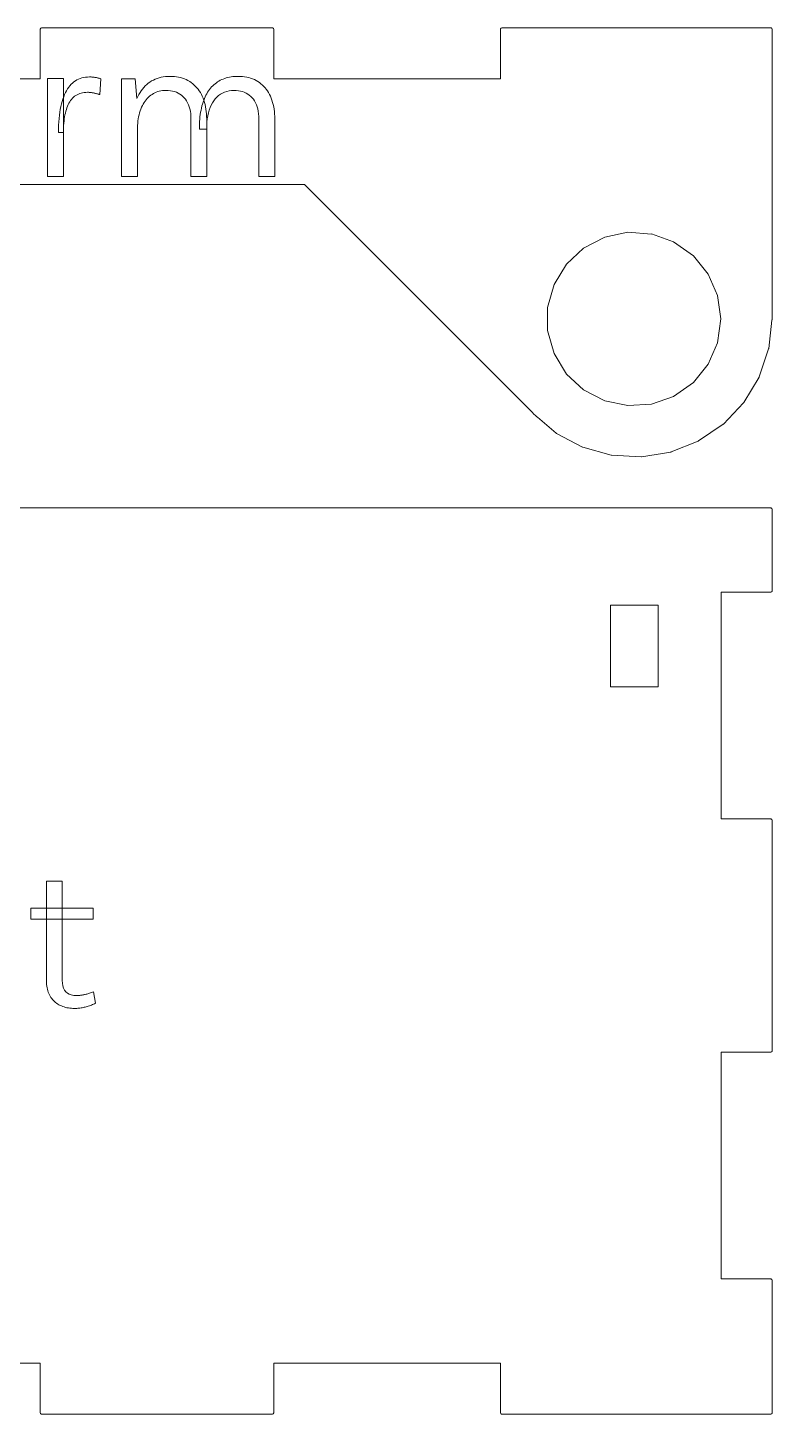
# Model space of a CAD drawing. Extents: x 3 to 302, y 3 to 302.
# Drawn here: x 58.5 to 102.2, y 207.4 to 288.8 of the extents above; entities that cross this region are included whole.
import ezdxf

# ---------------------------------------------------------------- set-up
doc = ezdxf.new("R2010")
doc.units = 0
doc.layers.get('0').update_dxf_attribs({"lineweight": 0})

msp = doc.modelspace()

# ---------------------------------------------------------------- linework, layer by layer
for p, q in [((59.26, 288.73), (59.25, 288.71)), ((59.25, 288.71), (59.25, 285.79)), ((59.27, 288.74), (59.26, 288.73)), ((59.28, 288.76), (59.27, 288.74)), ((59.29, 288.77), (59.28, 288.76)), ((59.33, 288.79), (59.29, 288.77)), ((72.87, 288.79), (59.33, 288.79)), ((72.89, 288.78), (72.87, 288.79)), ((72.9, 288.77), (72.89, 288.78)), ((72.92, 288.76), (72.9, 288.77)), ((72.93, 288.75), (72.92, 288.76)), ((72.95, 288.71), (72.93, 288.75)), ((72.95, 285.79), (72.95, 288.71)), ((86.26, 288.73), (86.25, 288.71)), ((86.25, 288.71), (86.25, 285.79)), ((86.27, 288.74), (86.26, 288.73)), ((86.28, 288.76), (86.27, 288.74)), ((86.29, 288.77), (86.28, 288.76)), ((86.33, 288.79), (86.29, 288.77)), ((102.12, 288.79), (86.33, 288.79)), ((102.14, 288.78), (102.12, 288.79)), ((102.15, 288.77), (102.14, 288.78)), ((102.17, 288.76), (102.15, 288.77)), ((102.18, 288.75), (102.17, 288.76)), ((102.2, 288.71), (102.18, 288.75)), ((102.2, 271.67), (102.2, 288.71)), ((59.25, 285.79), (45.95, 285.79)), ((59.674, 280.056), (59.674, 285.804)), ((59.674, 285.804), (60.61, 285.804)), ((60.61, 285.804), (60.61, 280.056)), ((61.316, 285.672), (61.406, 285.725)), ((61.406, 285.725), (61.499, 285.771)), ((61.499, 285.771), (61.596, 285.811)), ((61.596, 285.811), (61.697, 285.843)), ((61.697, 285.843), (61.801, 285.868)), ((61.801, 285.868), (61.908, 285.886)), ((61.908, 285.886), (62.019, 285.896)), ((62.019, 285.896), (62.134, 285.9)), ((62.134, 285.9), (62.134, 285.9)), ((62.134, 285.9), (62.172, 285.9)), ((62.172, 285.9), (62.209, 285.899)), ((62.209, 285.899), (62.246, 285.898)), ((62.246, 285.898), (62.282, 285.896)), ((62.282, 285.896), (62.318, 285.893)), ((62.318, 285.893), (62.353, 285.89)), ((62.353, 285.89), (62.387, 285.887)), ((62.387, 285.887), (62.42, 285.883)), ((62.42, 285.883), (62.453, 285.878)), ((62.453, 285.878), (62.485, 285.873)), ((62.485, 285.873), (62.517, 285.867)), ((62.517, 285.867), (62.549, 285.861)), ((62.549, 285.861), (62.581, 285.854)), ((62.581, 285.854), (62.613, 285.847)), ((62.613, 285.847), (62.645, 285.839)), ((62.645, 285.839), (62.677, 285.831)), ((62.677, 285.831), (62.709, 285.822)), ((62.709, 285.822), (62.741, 285.813)), ((62.741, 285.813), (62.774, 285.803)), ((62.806, 285.792), (62.746, 284.868)), ((62.774, 285.803), (62.806, 285.792)), ((62.806, 285.792), (62.806, 285.792)), ((64.012, 280.056), (64.012, 285.792)), ((64.012, 285.792), (64.816, 285.792)), ((64.816, 285.792), (64.924, 284.64)), ((65.783, 285.664), (65.886, 285.721)), ((65.886, 285.721), (65.994, 285.771)), ((65.994, 285.771), (66.105, 285.815)), ((66.105, 285.815), (66.221, 285.852)), ((66.221, 285.852), (66.34, 285.882)), ((66.34, 285.882), (66.463, 285.906)), ((66.463, 285.906), (66.59, 285.923)), ((66.59, 285.923), (66.721, 285.933)), ((66.721, 285.933), (66.856, 285.936)), ((66.856, 285.936), (66.856, 285.936)), ((66.856, 285.936), (66.99, 285.933)), ((66.99, 285.933), (67.119, 285.924)), ((67.119, 285.924), (67.245, 285.909)), ((67.245, 285.909), (67.367, 285.888)), ((67.367, 285.888), (67.485, 285.86)), ((67.485, 285.86), (67.599, 285.827)), ((67.599, 285.827), (67.71, 285.788)), ((67.71, 285.788), (67.816, 285.742)), ((67.816, 285.742), (67.918, 285.691)), ((67.918, 285.691), (68.017, 285.633)), ((69.735, 285.659), (69.815, 285.704)), ((69.815, 285.704), (69.898, 285.744)), ((69.898, 285.744), (69.983, 285.78)), ((69.983, 285.78), (70.071, 285.813)), ((70.071, 285.813), (70.16, 285.842)), ((70.16, 285.842), (70.252, 285.867)), ((70.252, 285.867), (70.347, 285.888)), ((70.347, 285.888), (70.443, 285.905)), ((70.443, 285.905), (70.542, 285.919)), ((70.542, 285.919), (70.643, 285.928)), ((70.643, 285.928), (70.746, 285.934)), ((70.746, 285.934), (70.852, 285.936)), ((70.852, 285.936), (70.852, 285.936)), ((70.852, 285.936), (70.986, 285.933)), ((70.986, 285.933), (71.115, 285.924)), ((71.115, 285.924), (71.241, 285.909)), ((71.241, 285.909), (71.363, 285.888)), ((71.363, 285.888), (71.481, 285.86)), ((71.481, 285.86), (71.595, 285.827)), ((71.595, 285.827), (71.706, 285.788)), ((71.706, 285.788), (71.812, 285.742)), ((71.812, 285.742), (71.914, 285.691)), ((71.914, 285.691), (72.013, 285.633)), ((86.25, 285.79), (72.95, 285.79)), ((60.676, 284.864), (60.731, 284.983)), ((60.731, 284.983), (60.791, 285.095)), ((60.791, 285.095), (60.854, 285.199)), ((60.854, 285.199), (60.922, 285.296)), ((60.922, 285.296), (60.993, 285.386)), ((60.993, 285.386), (61.068, 285.468)), ((61.068, 285.468), (61.147, 285.543)), ((61.147, 285.543), (61.23, 285.611)), ((61.23, 285.611), (61.316, 285.672)), ((61.485, 284.895), (61.409, 284.857)), ((61.566, 284.927), (61.485, 284.895)), ((61.65, 284.953), (61.566, 284.927)), ((61.738, 284.974), (61.65, 284.953)), ((61.83, 284.988), (61.738, 284.974)), ((61.926, 284.997), (61.83, 284.988)), ((62.026, 285), (61.926, 284.997)), ((62.058, 285), (62.026, 285)), ((62.026, 285), (62.026, 285)), ((62.09, 284.998), (62.058, 285)), ((62.123, 284.996), (62.09, 284.998)), ((62.158, 284.994), (62.123, 284.996)), ((62.193, 284.99), (62.158, 284.994)), ((62.228, 284.986), (62.193, 284.99)), ((62.265, 284.981), (62.228, 284.986)), ((62.302, 284.975), (62.265, 284.981)), ((62.341, 284.968), (62.302, 284.975)), ((62.38, 284.961), (62.341, 284.968)), ((62.419, 284.953), (62.38, 284.961)), ((62.458, 284.945), (62.419, 284.953)), ((62.496, 284.936), (62.458, 284.945)), ((62.534, 284.927), (62.496, 284.936)), ((62.571, 284.918), (62.534, 284.927)), ((62.607, 284.909), (62.571, 284.918)), ((62.643, 284.899), (62.607, 284.909)), ((62.678, 284.889), (62.643, 284.899)), ((62.712, 284.879), (62.678, 284.889)), ((62.746, 284.868), (62.712, 284.879)), ((64.98, 284.762), (65.041, 284.878)), ((65.041, 284.878), (65.106, 284.988)), ((65.106, 284.988), (65.175, 285.093)), ((65.175, 285.093), (65.249, 285.192)), ((65.249, 285.192), (65.327, 285.285)), ((65.327, 285.285), (65.409, 285.372)), ((65.409, 285.372), (65.496, 285.454)), ((65.496, 285.454), (65.587, 285.53)), ((65.587, 285.53), (65.683, 285.6)), ((65.683, 285.6), (65.783, 285.664)), ((65.811, 284.88), (65.734, 284.826)), ((65.891, 284.928), (65.811, 284.88)), ((65.973, 284.97), (65.891, 284.928)), ((66.058, 285.006), (65.973, 284.97)), ((66.147, 285.038), (66.058, 285.006)), ((66.237, 285.063), (66.147, 285.038)), ((66.331, 285.083), (66.237, 285.063)), ((66.427, 285.097), (66.331, 285.083)), ((66.526, 285.105), (66.427, 285.097)), ((66.628, 285.108), (66.526, 285.105)), ((66.761, 285.104), (66.628, 285.108)), ((66.628, 285.108), (66.628, 285.108)), ((66.888, 285.091), (66.761, 285.104)), ((67.009, 285.069), (66.888, 285.091)), ((67.125, 285.039), (67.009, 285.069)), ((67.235, 285.001), (67.125, 285.039)), ((67.339, 284.954), (67.235, 285.001)), ((67.438, 284.898), (67.339, 284.954)), ((67.53, 284.833), (67.438, 284.898)), ((68.017, 285.633), (68.111, 285.57)), ((68.111, 285.57), (68.201, 285.501)), ((68.201, 285.501), (68.287, 285.428)), ((68.287, 285.428), (68.367, 285.349)), ((68.367, 285.349), (68.444, 285.265)), ((68.444, 285.265), (68.516, 285.175)), ((68.516, 285.175), (68.583, 285.081)), ((68.583, 285.081), (68.646, 284.981)), ((68.646, 284.981), (68.704, 284.876)), ((68.704, 284.876), (68.758, 284.766)), ((68.971, 284.824), (69.02, 284.915)), ((69.02, 284.915), (69.072, 285.002)), ((69.072, 285.002), (69.127, 285.086)), ((69.127, 285.086), (69.184, 285.165)), ((69.184, 285.165), (69.244, 285.24)), ((69.244, 285.24), (69.307, 285.312)), ((69.307, 285.312), (69.372, 285.38)), ((69.372, 285.38), (69.439, 285.443)), ((69.439, 285.443), (69.51, 285.503)), ((69.51, 285.503), (69.582, 285.559)), ((69.582, 285.559), (69.657, 285.611)), ((69.657, 285.611), (69.735, 285.659)), ((69.82, 284.891), (69.711, 284.813)), ((69.936, 284.957), (69.82, 284.891)), ((70.059, 285.012), (69.936, 284.957)), ((70.189, 285.054), (70.059, 285.012)), ((70.327, 285.084), (70.189, 285.054)), ((70.472, 285.102), (70.327, 285.084)), ((70.624, 285.108), (70.472, 285.102)), ((70.754, 285.104), (70.624, 285.108)), ((70.624, 285.108), (70.624, 285.108)), ((70.879, 285.091), (70.754, 285.104)), ((70.999, 285.069), (70.879, 285.091)), ((71.113, 285.039), (70.999, 285.069)), ((71.222, 285.001), (71.113, 285.039)), ((71.325, 284.954), (71.222, 285.001)), ((71.423, 284.898), (71.325, 284.954)), ((71.515, 284.833), (71.423, 284.898)), ((72.013, 285.633), (72.107, 285.57)), ((72.107, 285.57), (72.197, 285.501)), ((72.197, 285.501), (72.283, 285.428)), ((72.283, 285.428), (72.363, 285.349)), ((72.363, 285.349), (72.44, 285.265)), ((72.44, 285.265), (72.512, 285.175)), ((72.512, 285.175), (72.579, 285.081)), ((72.579, 285.081), (72.642, 284.981)), ((72.642, 284.981), (72.7, 284.876)), ((72.7, 284.876), (72.754, 284.766)), ((60.425, 283.996), (60.456, 284.159)), ((60.456, 284.159), (60.492, 284.315)), ((60.492, 284.315), (60.532, 284.463)), ((60.532, 284.463), (60.576, 284.604)), ((60.576, 284.604), (60.624, 284.738)), ((60.624, 284.738), (60.676, 284.864)), ((60.814, 284.092), (60.781, 283.993)), ((60.851, 284.185), (60.814, 284.092)), ((60.891, 284.274), (60.851, 284.185)), ((60.935, 284.359), (60.891, 284.274)), ((60.982, 284.438), (60.935, 284.359)), ((61.032, 284.513), (60.982, 284.438)), ((61.086, 284.583), (61.032, 284.513)), ((61.143, 284.648), (61.086, 284.583)), ((61.204, 284.709), (61.143, 284.648)), ((61.268, 284.764), (61.204, 284.709)), ((61.337, 284.814), (61.268, 284.764)), ((61.409, 284.857), (61.337, 284.814)), ((64.924, 284.64), (64.98, 284.762)), ((65.195, 284.122), (65.152, 284.019)), ((65.241, 284.219), (65.195, 284.122)), ((65.29, 284.312), (65.241, 284.219)), ((65.343, 284.4), (65.29, 284.312)), ((65.4, 284.483), (65.343, 284.4)), ((65.459, 284.562), (65.4, 284.483)), ((65.523, 284.635), (65.459, 284.562)), ((65.59, 284.703), (65.523, 284.635)), ((65.66, 284.767), (65.59, 284.703)), ((65.734, 284.826), (65.66, 284.767)), ((67.618, 284.761), (67.53, 284.833)), ((67.699, 284.679), (67.618, 284.761)), ((67.774, 284.589), (67.699, 284.679)), ((67.84, 284.492), (67.774, 284.589)), ((67.899, 284.386), (67.84, 284.492)), ((67.951, 284.273), (67.899, 284.386)), ((67.994, 284.152), (67.951, 284.273)), ((68.029, 284.023), (67.994, 284.152)), ((68.682, 283.956), (68.708, 284.078)), ((68.708, 284.078), (68.737, 284.196)), ((68.737, 284.196), (68.769, 284.31)), ((68.758, 284.766), (68.807, 284.651)), ((68.769, 284.31), (68.804, 284.421)), ((68.804, 284.421), (68.841, 284.528)), ((68.807, 284.651), (68.851, 284.532)), ((68.841, 284.528), (68.882, 284.63)), ((68.851, 284.532), (68.89, 284.409)), ((68.882, 284.63), (68.925, 284.729)), ((68.89, 284.409), (68.923, 284.281)), ((68.923, 284.281), (68.952, 284.15)), ((68.925, 284.729), (68.971, 284.824)), ((68.952, 284.15), (68.975, 284.014)), ((69.219, 284.102), (69.165, 283.949)), ((69.281, 284.245), (69.219, 284.102)), ((69.351, 284.38), (69.281, 284.245)), ((69.43, 284.505), (69.351, 284.38)), ((69.516, 284.62), (69.43, 284.505)), ((69.61, 284.722), (69.516, 284.62)), ((69.711, 284.813), (69.61, 284.722)), ((71.602, 284.761), (71.515, 284.833)), ((71.683, 284.679), (71.602, 284.761)), ((71.758, 284.589), (71.683, 284.679)), ((71.824, 284.492), (71.758, 284.589)), ((71.883, 284.386), (71.824, 284.492)), ((71.935, 284.273), (71.883, 284.386)), ((71.978, 284.152), (71.935, 284.273)), ((72.013, 284.023), (71.978, 284.152)), ((72.754, 284.766), (72.803, 284.651)), ((72.803, 284.651), (72.847, 284.532)), ((72.847, 284.532), (72.886, 284.409)), ((72.886, 284.409), (72.919, 284.281)), ((72.919, 284.281), (72.948, 284.15)), ((72.948, 284.15), (72.971, 284.014)), ((60.33, 283.07), (60.341, 283.27)), ((60.341, 283.27), (60.356, 283.463)), ((60.356, 283.463), (60.375, 283.648)), ((60.375, 283.648), (60.398, 283.826)), ((60.398, 283.826), (60.425, 283.996)), ((60.645, 283.316), (60.633, 283.189)), ((60.661, 283.438), (60.645, 283.316)), ((60.679, 283.556), (60.661, 283.438)), ((60.7, 283.671), (60.679, 283.556)), ((60.724, 283.783), (60.7, 283.671)), ((60.751, 283.89), (60.724, 283.783)), ((60.781, 283.993), (60.751, 283.89)), ((64.981, 283.317), (64.966, 283.186)), ((64.999, 283.444), (64.981, 283.317)), ((65.021, 283.567), (64.999, 283.444)), ((65.048, 283.686), (65.021, 283.567)), ((65.079, 283.801), (65.048, 283.686)), ((65.113, 283.912), (65.079, 283.801)), ((65.152, 284.019), (65.113, 283.912)), ((68.057, 283.886), (68.029, 284.023)), ((68.076, 283.741), (68.057, 283.886)), ((68.088, 283.588), (68.076, 283.741)), ((68.092, 283.428), (68.088, 283.588)), ((68.092, 280.056), (68.092, 283.428)), ((68.59, 283.142), (68.598, 283.287)), ((68.598, 283.287), (68.608, 283.428)), ((68.608, 283.428), (68.622, 283.566)), ((68.622, 283.566), (68.639, 283.7)), ((68.639, 283.7), (68.659, 283.83)), ((68.659, 283.83), (68.682, 283.956)), ((68.975, 284.014), (68.993, 283.874)), ((68.993, 283.874), (69.006, 283.729)), ((69.006, 283.729), (69.013, 283.581)), ((69.013, 283.581), (69.016, 283.428)), ((69.016, 283.428), (69.016, 283.428)), ((69.016, 283.428), (69.016, 280.056)), ((69.033, 283.246), (69.02, 283.048)), ((69.053, 283.436), (69.033, 283.246)), ((69.082, 283.616), (69.053, 283.436)), ((69.12, 283.787), (69.082, 283.616)), ((69.165, 283.949), (69.12, 283.787)), ((72.041, 283.886), (72.013, 284.023)), ((72.06, 283.741), (72.041, 283.886)), ((72.072, 283.588), (72.06, 283.741)), ((72.076, 283.428), (72.072, 283.588)), ((72.076, 280.056), (72.076, 283.428)), ((72.971, 284.014), (72.989, 283.874)), ((72.989, 283.874), (73.002, 283.729)), ((73.002, 283.729), (73.009, 283.581)), ((73.009, 283.581), (73.012, 283.428)), ((73.012, 283.428), (73.012, 283.428)), ((73.012, 283.428), (73.012, 280.056)), ((60.322, 282.648), (60.324, 282.863)), ((60.61, 282.648), (60.322, 282.648)), ((60.324, 282.863), (60.33, 283.07)), ((60.611, 282.789), (60.61, 282.648)), ((60.61, 282.648), (60.61, 282.648)), ((60.61, 282.648), (60.61, 282.648)), ((60.616, 282.926), (60.611, 282.789)), ((60.623, 283.06), (60.616, 282.926)), ((60.633, 283.189), (60.623, 283.06)), ((64.95, 282.911), (64.948, 282.768)), ((64.948, 282.768), (64.948, 282.768)), ((64.948, 282.768), (64.948, 280.056)), ((64.956, 283.05), (64.95, 282.911)), ((64.966, 283.186), (64.956, 283.05)), ((68.584, 282.84), (68.586, 282.993)), ((69.016, 282.84), (68.584, 282.84)), ((68.586, 282.993), (68.59, 283.142)), ((69.02, 283.048), (69.016, 282.84)), ((69.016, 282.84), (69.016, 282.84)), ((60.61, 280.056), (59.674, 280.056)), ((60.61, 280.056), (60.61, 280.056)), ((64.948, 280.056), (64.012, 280.056)), ((64.948, 280.056), (64.948, 280.056)), ((69.016, 280.056), (68.092, 280.056)), ((73.012, 280.056), (72.076, 280.056)), ((73.012, 280.056), (73.012, 280.056)), ((3.08, 279.59), (74.75, 279.59)), ((74.75, 279.59), (88.14, 266.2)), ((93.73, 276.78), (92.37, 276.5)), ((95.12, 276.68), (93.73, 276.78)), ((92.37, 276.5), (91.13, 275.85)), ((96.41, 276.23), (95.12, 276.69)), ((95.12, 276.69), (95.12, 276.68)), ((97.57, 275.41), (96.41, 276.23)), ((91.13, 275.85), (90.12, 274.92)), ((98.44, 274.33), (97.57, 275.41)), ((90.12, 274.92), (89.4, 273.71)), ((98.98, 273.07), (98.44, 274.33)), ((89.4, 273.71), (89.02, 272.37)), ((99.18, 271.7), (98.98, 273.07)), ((89.02, 272.37), (89.02, 271.01)), ((98.98, 270.3), (99.18, 271.7)), ((101.99, 269.96), (102.17, 271.62)), ((102.17, 271.62), (102.18, 271.64)), ((102.18, 271.64), (102.19, 271.65)), ((102.19, 271.65), (102.2, 271.67)), ((89.02, 271.01), (89.4, 269.67)), ((98.44, 269.05), (98.98, 270.3)), ((89.4, 269.67), (90.13, 268.46)), ((101.43, 268.3), (101.98, 269.94)), ((101.98, 269.94), (101.99, 269.96)), ((97.57, 267.97), (98.44, 269.05)), ((90.13, 268.46), (91.13, 267.53)), ((96.41, 267.15), (97.57, 267.97)), ((100.54, 266.8), (101.43, 268.28)), ((101.43, 268.28), (101.43, 268.3)), ((91.13, 267.53), (92.37, 266.89)), ((95.12, 266.7), (96.41, 267.15)), ((88.14, 266.2), (88.19, 266.13)), ((92.37, 266.89), (93.73, 266.61)), ((93.73, 266.61), (95.12, 266.7)), ((99.33, 265.52), (100.52, 266.78)), ((100.52, 266.78), (100.53, 266.8)), ((100.53, 266.8), (100.54, 266.8)), ((88.19, 266.13), (88.2, 266.12)), ((88.2, 266.12), (88.32, 266.01)), ((88.32, 266.01), (88.38, 265.95)), ((88.38, 265.95), (88.42, 265.93)), ((88.42, 265.93), (89.53, 264.99)), ((97.88, 264.54), (99.32, 265.51)), ((99.32, 265.51), (99.33, 265.52)), ((89.53, 264.99), (89.54, 264.98)), ((89.54, 264.98), (91.07, 264.17)), ((96.26, 263.89), (97.86, 264.53)), ((97.86, 264.53), (97.87, 264.54)), ((97.87, 264.54), (97.88, 264.54)), ((91.07, 264.17), (91.09, 264.16)), ((91.09, 264.16), (92.75, 263.7)), ((94.53, 263.6), (96.24, 263.88)), ((96.24, 263.88), (96.26, 263.89)), ((92.75, 263.7), (92.77, 263.7)), ((92.77, 263.7), (94.5, 263.6)), ((94.5, 263.6), (94.53, 263.6)), ((102.12, 260.6), (3.08, 260.6)), ((102.14, 260.59), (102.12, 260.6)), ((102.15, 260.58), (102.14, 260.59)), ((102.17, 260.57), (102.15, 260.58)), ((102.18, 260.56), (102.17, 260.57)), ((102.2, 260.52), (102.18, 260.56)), ((102.2, 255.73), (102.2, 260.52)), ((99.2, 242.35), (99.2, 255.65)), ((99.2, 255.65), (102.12, 255.65)), ((102.12, 255.65), (102.16, 255.67)), ((102.16, 255.67), (102.17, 255.68)), ((102.17, 255.68), (102.18, 255.7)), ((102.18, 255.7), (102.19, 255.71)), ((102.19, 255.71), (102.2, 255.73)), ((95.5, 254.9), (92.7, 254.9)), ((92.7, 254.9), (92.7, 250.1)), ((95.5, 250.1), (95.5, 254.9)), ((92.7, 250.1), (95.5, 250.1)), ((102.12, 242.35), (99.2, 242.35)), ((102.14, 242.34), (102.12, 242.35)), ((102.15, 242.33), (102.14, 242.34)), ((102.17, 242.32), (102.15, 242.33)), ((102.18, 242.31), (102.17, 242.32)), ((102.2, 242.27), (102.18, 242.31)), ((102.2, 228.73), (102.2, 242.27)), ((59.617, 232.842), (59.617, 238.698)), ((59.617, 238.698), (60.541, 238.698)), ((60.541, 238.698), (60.541, 232.866)), ((58.693, 236.454), (58.693, 237.102)), ((58.693, 237.102), (62.353, 237.102)), ((62.353, 237.102), (62.353, 236.454)), ((62.353, 236.454), (58.693, 236.454)), ((62.353, 236.454), (62.353, 236.454)), ((59.619, 232.736), (59.617, 232.842)), ((59.617, 232.842), (59.617, 232.842)), ((60.541, 232.866), (60.549, 232.697)), ((59.626, 232.633), (59.619, 232.736)), ((59.636, 232.534), (59.626, 232.633)), ((59.652, 232.439), (59.636, 232.534)), ((59.671, 232.347), (59.652, 232.439)), ((59.695, 232.259), (59.671, 232.347)), ((59.723, 232.174), (59.695, 232.259)), ((59.755, 232.093), (59.723, 232.174)), ((59.792, 232.016), (59.755, 232.093)), ((59.833, 231.942), (59.792, 232.016)), ((60.549, 232.697), (60.574, 232.546)), ((60.574, 232.546), (60.616, 232.413)), ((60.616, 232.413), (60.673, 232.298)), ((60.673, 232.298), (60.748, 232.2)), ((60.748, 232.2), (60.839, 232.12)), ((60.839, 232.12), (60.947, 232.058)), ((60.947, 232.058), (61.071, 232.014)), ((61.071, 232.014), (61.212, 231.987)), ((61.212, 231.987), (61.369, 231.978)), ((61.369, 231.978), (61.418, 231.979)), ((61.369, 231.978), (61.369, 231.978)), ((61.418, 231.979), (61.467, 231.98)), ((61.467, 231.98), (61.515, 231.983)), ((61.515, 231.983), (61.563, 231.987)), ((61.563, 231.987), (61.611, 231.992)), ((61.611, 231.992), (61.659, 231.997)), ((61.659, 231.997), (61.706, 232.004)), ((61.706, 232.004), (61.753, 232.013)), ((61.753, 232.013), (61.8, 232.022)), ((61.8, 232.022), (61.846, 232.032)), ((61.846, 232.032), (61.893, 232.043)), ((61.893, 232.043), (61.941, 232.056)), ((61.941, 232.056), (61.99, 232.069)), ((61.99, 232.069), (62.04, 232.084)), ((62.04, 232.084), (62.091, 232.1)), ((62.091, 232.1), (62.144, 232.116)), ((62.144, 232.116), (62.197, 232.134)), ((62.197, 232.134), (62.252, 232.153)), ((62.252, 232.153), (62.308, 232.173)), ((62.308, 232.173), (62.365, 232.194)), ((62.365, 232.194), (62.365, 232.194)), ((62.365, 232.194), (62.497, 231.522)), ((59.878, 231.872), (59.833, 231.942)), ((59.926, 231.805), (59.878, 231.872)), ((59.977, 231.742), (59.926, 231.805)), ((60.031, 231.683), (59.977, 231.742)), ((60.088, 231.627), (60.031, 231.683)), ((60.148, 231.575), (60.088, 231.627)), ((60.212, 231.526), (60.148, 231.575)), ((60.278, 231.481), (60.212, 231.526)), ((60.348, 231.44), (60.278, 231.481)), ((60.421, 231.402), (60.348, 231.44)), ((60.496, 231.368), (60.421, 231.402)), ((60.574, 231.337), (60.496, 231.368)), ((60.653, 231.31), (60.574, 231.337)), ((60.734, 231.287), (60.653, 231.31)), ((60.817, 231.267), (60.734, 231.287)), ((60.902, 231.251), (60.817, 231.267)), ((60.989, 231.238), (60.902, 231.251)), ((61.078, 231.229), (60.989, 231.238)), ((61.168, 231.224), (61.078, 231.229)), ((61.261, 231.222), (61.168, 231.224)), ((61.326, 231.223), (61.261, 231.222)), ((61.261, 231.222), (61.261, 231.222)), ((61.261, 231.222), (61.261, 231.222)), ((61.39, 231.225), (61.326, 231.223)), ((61.454, 231.23), (61.39, 231.225)), ((61.517, 231.235), (61.454, 231.23)), ((61.58, 231.243), (61.517, 231.235)), ((61.642, 231.252), (61.58, 231.243)), ((61.704, 231.263), (61.642, 231.252)), ((61.766, 231.276), (61.704, 231.263)), ((61.827, 231.29), (61.766, 231.276)), ((61.888, 231.306), (61.827, 231.29)), ((61.949, 231.323), (61.888, 231.306)), ((62.009, 231.342), (61.949, 231.323)), ((62.07, 231.361), (62.009, 231.342)), ((62.131, 231.381), (62.07, 231.361)), ((62.192, 231.402), (62.131, 231.381)), ((62.253, 231.424), (62.192, 231.402)), ((62.314, 231.447), (62.253, 231.424)), ((62.375, 231.471), (62.314, 231.447)), ((62.436, 231.496), (62.375, 231.471)), ((62.497, 231.522), (62.436, 231.496)), ((102.18, 228.7), (102.19, 228.71)), ((102.19, 228.71), (102.2, 228.73)), ((99.2, 215.35), (99.2, 228.65)), ((99.2, 228.65), (102.12, 228.65)), ((102.12, 228.65), (102.16, 228.67)), ((102.16, 228.67), (102.17, 228.68)), ((102.17, 228.68), (102.18, 228.7)), ((102.12, 215.35), (99.2, 215.35)), ((102.14, 215.34), (102.12, 215.35)), ((102.15, 215.33), (102.14, 215.34)), ((102.17, 215.32), (102.15, 215.33)), ((102.18, 215.31), (102.17, 215.32)), ((102.2, 215.27), (102.18, 215.31)), ((102.2, 207.48), (102.2, 215.27)), ((45.95, 210.4), (59.25, 210.4)), ((59.25, 210.4), (59.25, 207.48)), ((72.95, 207.48), (72.95, 210.4)), ((72.95, 210.4), (86.25, 210.4)), ((86.25, 210.4), (86.25, 207.48)), ((59.25, 207.48), (59.27, 207.44)), ((59.27, 207.44), (59.28, 207.43)), ((59.28, 207.43), (59.3, 207.42)), ((59.3, 207.42), (59.31, 207.41)), ((59.31, 207.41), (59.33, 207.4)), ((59.33, 207.4), (72.87, 207.4)), ((72.87, 207.4), (72.91, 207.42)), ((72.91, 207.42), (72.92, 207.43)), ((72.92, 207.43), (72.93, 207.45)), ((72.93, 207.45), (72.94, 207.46)), ((72.94, 207.46), (72.95, 207.48)), ((86.25, 207.48), (86.27, 207.44)), ((86.27, 207.44), (86.28, 207.43)), ((86.28, 207.43), (86.3, 207.42)), ((86.3, 207.42), (86.31, 207.41)), ((86.31, 207.41), (86.33, 207.4)), ((86.33, 207.4), (102.12, 207.4)), ((102.12, 207.4), (102.16, 207.42)), ((102.16, 207.42), (102.17, 207.43)), ((102.17, 207.43), (102.18, 207.45)), ((102.18, 207.45), (102.19, 207.46)), ((102.19, 207.46), (102.2, 207.48))]:
    msp.add_line(p, q)

doc.saveas('drawing.dxf')
